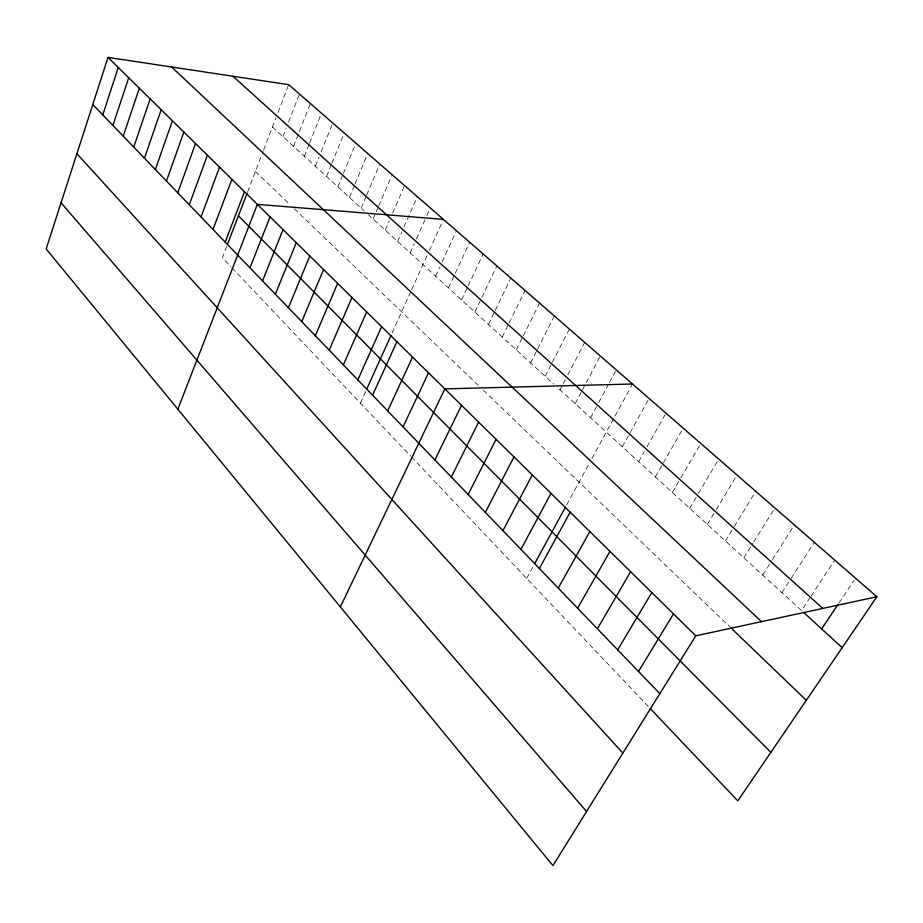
<?xml version="1.0" encoding="UTF-8"?>
<svg xmlns="http://www.w3.org/2000/svg" width="923" height="923" viewBox="0 0 923 923"><rect width="100%" height="100%" fill="white"/><g stroke="black" fill="none" stroke-linecap="round" stroke-linejoin="round"><path stroke-width="0.69" stroke-dasharray="4.62 3.46" d="M226.712 246.406L222.374 257.713L231.05 266.862M247.652 191.753L263.113 151.395M263.632 150.045L276 117.775M278.031 112.479L288.691 84.662M282.911 136.616L286.015 128.632M288.599 121.974L299.433 94.019M293.56 146.342L310.359 103.526M304.371 156.218L309.032 144.484M309.551 143.18L321.458 113.194M315.354 166.255L319.046 157.083M321.146 151.845L332.741 123.013M326.523 176.466L331.345 164.617M331.888 163.302L344.221 133.004M337.876 186.838L342.791 174.932M343.333 173.605L355.886 143.169M349.425 197.395L354.42 185.419M354.974 184.092L367.746 153.495M361.17 208.125L366.108 196.449M366.65 195.145L379.826 164.006M373.111 219.039L378.13 207.294M378.695 205.991L392.102 174.701M385.26 230.139L389.241 220.966M392.644 213.098L404.597 185.581M397.617 241.422L401.667 232.204M403.986 226.943L417.311 196.645M410.193 252.914L414.196 243.914M416.492 238.769L426.23 216.917M426.807 215.624L430.245 207.917M360.397 403.155L366.996 388.548M392.137 332.903L411.058 290.999M411.658 289.684L427.072 255.567M429.403 250.398L443.421 219.386M435.621 276.162L439.786 267.07M442.163 261.878L456.435 230.704M448.474 287.907L469.669 242.241M461.569 299.871L467.557 287.122M468.157 285.842L483.156 253.975M474.884 312.032L496.874 265.928M488.44 324.423L494.659 311.547M495.282 310.266L510.846 278.088M502.239 337.033L508.585 324.1M509.219 322.808L525.072 290.48M516.292 349.875L522.58 337.23M523.214 335.96L539.563 303.09M530.598 362.947L537.013 350.244M537.659 348.975L554.331 315.943M545.17 376.272L551.712 363.512M552.369 362.231L569.376 329.05M560.03 389.841L562.626 384.845M563.272 383.599L565.222 379.849M567.818 374.853L584.697 342.387M575.156 403.663L581.778 391.121M582.436 389.864L600.319 355.99M590.582 417.761L598.012 403.893M598.681 402.636L608.822 383.726M609.492 382.468L616.252 369.858M526.675 578.363L535.028 563.03M566.722 504.812L589.336 463.277M591.92 458.523L632.486 384.003M622.321 446.767L649.054 398.424M638.658 461.696L644.254 451.728M647.058 446.755L665.945 413.135M655.318 476.926L683.182 428.134M672.313 492.455L680.136 478.979M680.851 477.756L700.765 443.444M689.666 508.296L697.65 494.763M698.376 493.528L718.717 459.077M707.353 524.472L715.521 510.881M716.26 509.646L737.039 475.033M725.42 540.982L733.554 527.656M734.293 526.445L755.752 491.324M743.869 557.827L752.937 543.232M753.687 542.02L774.859 507.962M762.698 575.041L771.743 560.734M772.505 559.534L794.38 524.956M781.931 592.612L790.411 579.448M791.184 578.248L814.328 542.32M810.256 597.343L801.579 610.565L557.907 387.902M811.04 596.143L834.704 560.065M838.995 602.973L853.971 580.567M272.447 127.051L364.147 210.848M368.127 214.494L553.662 384.026M255.44 171.424L290.376 204.964M294.252 208.69L478.449 385.526M483.306 390.198L729.874 626.913M232.019 267.878L410.516 455.962M411.462 456.954L649.238 707.503"/><path stroke-width="1.38" d="M108.014 57.399L46.15 248.956L552.935 865.601L695.78 635.82L876.85 596.766L288.691 84.662L108.014 57.399L695.78 635.82M102.765 114.879L118.271 67.494M112.906 125.424L128.701 77.763M123.232 136.143L139.338 88.227M133.743 147.069L150.161 98.876M144.45 158.191L161.19 109.733M155.352 169.52L172.416 120.786M166.452 181.058L183.862 132.047M177.77 192.803L195.526 143.527M189.296 204.779L207.41 155.214M201.041 216.986L219.524 167.144M213.017 229.435L231.881 179.304M225.224 242.114L244.491 191.707M227.669 243.891L247.133 193.103M177.851 409.212L257.344 204.352L443.421 219.386M249.995 267.843L270.07 216.882M262.547 280.892L283.038 229.642M275.354 294.206L296.283 242.668M288.414 307.774L309.782 255.959M301.74 321.619L323.558 269.528M315.331 335.741L337.633 283.361M329.211 350.152L351.986 297.494M343.368 364.862L366.65 311.928M357.824 379.884L381.626 326.661M366.996 388.548L390.948 335.522M372.58 395.217L396.913 341.706M387.66 410.885L412.546 357.086M403.063 426.888L428.514 372.811M340.345 606.93L444.851 388.883L632.486 384.003M434.883 459.942L461.546 405.312M451.324 477.029L478.622 422.111M468.146 494.497L496.089 439.302M485.348 512.369L513.961 456.897M502.943 530.656L532.259 474.907M520.941 549.358L550.996 493.344M535.028 563.03L565.43 507.177M539.378 568.51L570.183 512.219M558.253 588.124L589.832 531.567M577.59 608.211L609.976 551.377M597.389 628.782L630.628 571.695M617.683 649.873L651.788 592.531M638.497 671.494L673.502 613.899M821.655 628.909L838.199 604.15M876.85 596.766L737.823 800.841L650.207 708.518M232.942 76.251L822.774 608.43M803.691 612.503L842.168 647.669M171.643 66.998L761.498 621.64M730.901 627.905L806.31 700.303M238.422 215.832L770.855 752.337M92.796 104.53L659.83 693.658M76.909 153.714L622.875 753.099M61.056 202.795L586.567 811.49"/></g></svg>
